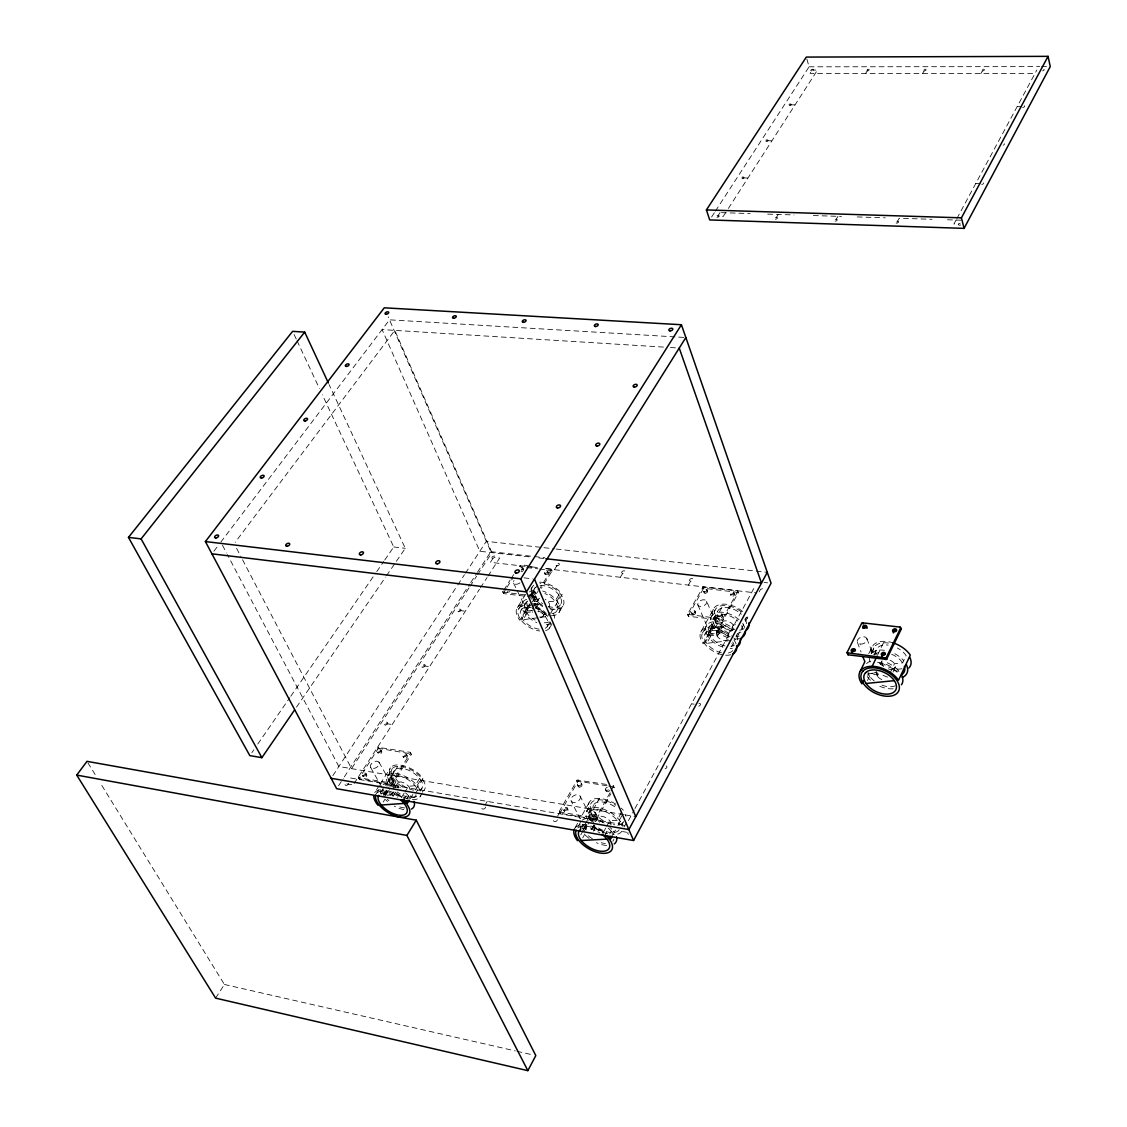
<?xml version="1.0" encoding="UTF-8"?>
<svg xmlns="http://www.w3.org/2000/svg" width="1127" height="1127" viewBox="0 0 1127 1127"><rect width="100%" height="100%" fill="white"/><g stroke="black" fill="none" stroke-linecap="round" stroke-linejoin="round"><path stroke-width="0.75" stroke-dasharray="5 3.75" d="M737.903 591.083L722.548 618.948L687.512 614.356L703.107 586.928L737.551 590.703L738.312 592.774L723.055 620.301L688.555 616.3L687.681 614.807M614.215 787.562L613.102 785.491L614.13 787.759M545.933 568.515L551.258 569.149L552.075 570.966L541.34 588.28M502.769 591.745L503.783 593.619L529.648 596.775M606.439 784.406L577.165 780.067L559.344 811.313L559.894 813.257L596.352 819.498L610.848 793.704M890.006 673.213L894.486 663.733L902.671 662.873L906.122 655.534A17.342 10.439 26.2 0 0 897.346 647.997M893.007 672.072L895.232 667.339M882.075 660.816A7.354 4.409 26.2 0 0 882.469 664.845L881.99 666.198L882.568 664.986M411.256 754.484L410.27 752.315L377.756 747.257L377.855 749.032L358.992 778.701L392.126 784.364L411.256 754.484L410.27 752.315M877.313 676.003L878.187 674.185L877.229 672.777L868.156 673.707M415.68 789.914L423.005 778.151A21.159 10.594 32 0 0 404.973 766.135A21.159 10.594 32 0 0 390.421 767.924L389.759 769.304A21.159 10.594 32 0 0 393.647 780.518L389.956 786.336M880.3 664.536L881.793 661.38M881.793 679.567A7.396 4.409 26.3 0 1 877.75 676.594L878.088 674.045M422.231 791.506A19.244 9.622 32 0 0 424.442 789.703L425.062 788.477A19.244 9.622 32 0 0 412.552 770.629A19.244 9.622 32 0 0 392.041 768.966L386.843 777.447A19.286 9.608 32 0 0 388.998 785.787M392.041 768.966L391.449 770.206A19.244 9.622 32 0 0 405.171 788.618M868.79 672.805L867.607 675.27L878.187 674.185M877.426 655.379L884.174 641.319M867.438 680.525L869.565 676.087M420.202 791.069L422.54 787.111A16.356 8.185 32 0 0 411.904 771.939A16.356 8.185 32 0 0 394.464 770.516L389.364 778.827A16.398 8.157 32 0 0 391.196 785.913M394.464 770.516L393.957 771.572A16.356 8.185 32 0 0 407.678 788.252M871.157 653.364L875.031 646.109A20.399 12.284 26.2 0 1 890.189 643.39M873.862 654.787L877.567 647.757A17.342 10.439 26.2 0 1 888.175 645.053M868.734 653.674L873.326 645.024A22.441 13.51 26.2 0 1 893.021 642.827M412.355 799.606A19.286 9.608 32 0 0 419.92 797.014L420.54 795.789M525.506 594.408L516.603 608.876A20.018 11.284 31.7 0 0 519.716 620.188L531.423 601.381M526.689 599.339A18.159 10.284 31.7 0 0 522.886 601.987L518.195 609.721A18.201 10.256 31.7 0 0 523.365 622.682A18.201 10.256 31.7 0 0 539.734 631.007M522.886 601.987L522.224 603.297A18.159 10.284 31.7 0 0 536.832 622.611M532.043 587.505L531.789 587.998A18.046 10.326 31.7 0 0 543.989 606.185M527.098 601.762A15.44 8.734 31.7 0 0 525.182 603.466L520.589 611.003A15.468 8.72 31.7 0 0 525.745 622.738A15.468 8.72 31.7 0 0 540.721 629.232M525.182 603.466L524.604 604.579A15.44 8.734 31.7 0 0 535.071 620.061M530.197 595.62L534.733 588.153A15.341 8.777 31.7 0 1 535.579 587.209M534.733 588.153L534.17 589.266A15.341 8.777 31.7 0 0 542.65 603.621M545.243 628.288A15.468 8.72 31.7 0 0 547.187 626.612L547.778 625.513A15.468 8.72 31.7 0 0 535.311 608.989M551.864 613.68A15.384 8.762 31.7 0 0 556.639 611.144L557.231 610.045A15.384 8.762 31.7 0 0 544.876 593.535M556.639 611.144L561.133 603.635A15.341 8.777 31.7 0 0 555.315 591.14A15.341 8.777 31.7 0 0 539.481 585.547M545.637 630.669A18.201 10.256 31.7 0 0 549.483 628.091L550.173 626.795A18.201 10.256 31.7 0 0 550.272 621.991M551.314 615.722A18.102 10.298 31.7 0 0 558.922 612.609L559.612 611.313A18.102 10.298 31.7 0 0 542.735 590.999M558.922 612.609L563.514 604.917A18.046 10.326 31.7 0 0 557.626 591.027A18.046 10.326 31.7 0 0 540.002 583.476M759.204 591.844L760.655 589.153A1.902 1.268 -19.3 0 0 763.078 588.012A1.902 1.268 -19.3 0 0 762.091 586.477M747.821 616.906L735.466 639.953A20.934 12.242 29 0 0 733.818 637.882M956.076 220.047L953.949 224.005L958.542 224.146M956.908 218.525L1036.854 70.043M722.069 627.26L721.224 626.077L711.898 627.218L707.897 634.515L708.841 635.839L712.842 628.542L722.168 627.401L722.675 626.147A6.804 4.015 29 0 1 724.407 620.892A6.804 4.015 29 0 1 732.874 624.443L733.395 625.119A6.804 4.015 29 0 1 734.198 628.387M621.512 825.443L623.611 821.569M624.189 826.894L626.288 823.02M727.817 635.121L733.297 624.992L739.073 624.273M628.443 820.625L634.163 810.045M634.98 808.538L754.569 587.04M612.046 833.755L613.468 831.134A20.342 10.481 29.7 0 1 615.821 835.008M619.399 820.202L622.907 813.75M613.116 834.487L617.131 827.105M617.92 825.64L621.132 819.738M604.269 836.347L608.256 829.063M716.561 632.458L722.069 622.358M707.897 634.515L717.237 633.388L721.224 626.077M728.183 639.516A6.832 4.015 29 0 1 717.702 636.938L717.237 633.388M609.763 833.881L611.186 831.261M621.329 812.595L617.117 820.343L609.693 820.794L606.495 826.64M717.279 636.389L722.773 626.288L713.447 627.429L717.11 620.752M709.841 630.472L710.109 629.993A4.719 3.071 -23.6 0 1 717.758 627.922A4.719 3.071 -23.6 0 1 714.617 633.656A4.719 3.071 -23.6 0 1 709.841 630.472L710.7 632.472L709.756 631.148M704.6 643.587L708.305 636.825M603.311 832.473L605.706 828.091M710.489 636.572L706.784 643.334L731.761 640.39M715.631 627.161L719.28 620.484M595.859 826.95L593.535 831.163L592.478 829.81L594.802 825.598M721.379 652.716A16.172 9.467 29 0 1 704.953 634.29L709.39 626.387A16.13 9.481 29 0 1 732.649 630.444M730.127 636.487A16.074 9.495 29 0 1 713.828 618.117L718.223 610.285A16.032 9.509 29 0 1 741.383 614.243M711.137 627.049L723.703 604.142M559.288 811.905L595.76 818.146L610.27 792.351M611.088 790.872L613.595 785.815M591.506 829.204L597.916 817.568M713.335 609.228A20.751 12.312 29 0 0 715.659 620.935L703.149 643.756A20.934 12.242 29 0 1 700.755 632.064L714.279 607.735A20.751 12.312 29 0 1 744.257 612.849M721.759 654.632A19.032 11.129 29 0 1 702.431 632.951L707.009 624.851A18.976 11.157 29 0 1 734.381 629.613M728.028 637.713A18.92 11.171 29 0 1 711.334 616.779L715.856 608.763A18.863 11.185 29 0 1 741.115 611.722M584.772 824.851L599.409 798.465M586.505 829.81A5.086 3.494 -28.6 0 1 585.096 825.837L585.406 825.288A5.086 3.494 -28.6 0 1 586.265 824.246M582.898 830.374L587.547 821.963M580.757 834.882L583.18 830.5M583.997 829.035L588.04 821.738M588.843 820.287L592.084 814.441A22.216 11.608 29.6 0 1 588.984 802.861L589.872 801.452A22.216 11.608 29.6 0 1 616.23 804.424M583.955 831.712L588.604 823.316M590.168 820.498L593.563 814.356M582.687 837.91L584.843 834.022M591.548 821.893L595.789 814.215M580.461 822.33L576.841 828.824A20.399 10.453 29.7 0 1 603.396 833.402M587.97 820.104A20.258 10.523 29.6 0 1 586.477 811.496L591.562 802.551A20.201 10.552 29.6 0 1 615.525 805.256M580.25 828.979L583.138 823.781A17.285 8.917 29.7 0 0 583.532 829.458M590.407 820.259A17.215 8.946 29.6 0 1 589.153 812.947L594.112 804.171A17.173 8.974 29.6 0 1 616.469 807.876M575.164 827.669L579.278 820.273M588.984 802.861L580.095 818.794L571.079 800.917M738.382 592.436L703.6 588.266L688.076 616.032M897.036 222.16L899.233 218.258L931.973 219.286M980.969 73.452L982.406 70.902M557.682 816.033L559.006 813.694M688.358 585.11L690.597 581.152A1.874 1.226 -20.7 0 0 693.147 579.348A1.874 1.226 -20.7 0 0 690.288 579.024A1.874 1.226 -20.7 0 0 690.597 581.152M607.016 785.758L577.996 781.265L559.894 813.257M485.202 804.847L487.258 801.396M620.357 577.278L622.668 573.389A1.86 1.197 -22 0 0 625.203 571.614A1.86 1.197 -22 0 0 622.428 571.304A1.86 1.197 -22 0 0 622.668 573.389M836.234 219.216L837.939 216.328M922.619 73.424L924.112 70.902M549.483 628.091L552.639 622.921M550.582 613.384L562.204 594.394A19.863 11.355 31.7 0 0 539.241 582.166M547.187 626.612L551.145 620.146M543.2 616.06L544.89 613.313M558.879 594.873L554.949 601.269L548.018 601.635A6.508 3.705 31.7 0 0 546.722 600.423M547.454 616.483L549.835 612.595M556.949 600.987L560.866 594.591M533.282 605.241L538.326 604.551L538.875 603.354A6.508 3.705 31.7 0 1 539.72 598.324M535.734 608.721L538.974 603.48L534.156 604.157M419.92 797.014L422.639 792.633M531.366 596.986L535.494 597.282L537.79 593.999M526.985 613.327L522.984 619.751L538.537 617.666M534.128 601.832L536.494 598.028M415.736 792.887L417.835 789.506M554.414 569.684L557.569 564.599M532.324 608.834L538.297 599.226M776.475 217.286L778.236 214.44M865.677 73.396L867.734 70.071M535.635 606.044L537.354 603.269L538.227 604.424M403.466 800.043L406.889 794.549M525.647 603.945L527.464 601.043M531.085 595.239L537.424 585.068M406.833 798.973L408.678 796.014M419.638 778.419L415.088 785.73L408.481 786.237L405.044 791.732M531.211 610.369A4.536 2.789 -26.5 0 1 527.182 610.397A4.536 2.789 -26.5 0 1 526.661 607.523L526.957 607.059A4.536 2.789 -26.5 0 1 529.887 604.861M524.633 611.383L528.957 604.438L529.929 605.706L525.605 612.651L524.633 611.383L533.043 610.228M408.862 798.818L410.693 795.859A19.356 9.565 32 0 1 413.186 799.592M417.103 785.561L421.653 778.264M502.783 592.069L534.48 596.098L538.114 591.266M539.002 589.83L551.512 569.346M521.026 620.019L525.027 613.595M532.169 602.114L534.536 598.296M410.186 798.747L414.764 791.393M409.834 788.942A6.945 3.451 32 0 0 408.594 786.364L408.016 785.702A6.945 3.451 32 0 0 399.62 781.941A6.945 3.451 32 0 0 398.789 786.857L398.028 788.069L397.056 786.9L393.661 787.153M530.873 589.238L532.465 586.688A18.046 10.326 31.7 0 1 534.719 584.674M401.606 797.24L404.184 793.112M393.14 796.141L395.633 792.168M383.166 802.1L385.011 799.17M393.295 786.04L396.943 780.25M395.309 786.914L397.901 782.8M386.955 795.225L392.055 794.845L393.732 792.196M574.671 828.613L575.207 827.753A22.427 11.509 29.7 0 1 604.34 832.754M385.998 794.408A4.902 3.127 -31.2 0 1 385.843 791.182L386.181 790.661A4.902 3.127 -31.2 0 1 386.575 790.168M383.546 795.479L388.561 787.562M359.4 779.011L358.414 776.841L358.724 777.715L391.449 783.068L410.707 752.625M384.434 795.084L389.04 787.801M384.631 796.775L389.632 788.858M391.308 786.195L394.957 780.405M586.477 811.496L587.28 810.228A20.258 10.523 29.6 0 1 606.199 810.243A20.258 10.523 29.6 0 1 622.4 825.936M700.755 632.064L701.684 630.585A20.934 12.242 29 0 1 731.86 635.882M711.334 616.779L712.179 615.441A18.92 11.171 29 0 1 739.481 620.132M702.431 632.951L703.29 631.613A19.032 11.129 29 0 1 728.69 634.726M503.755 590.168L510.052 580.25M510.954 578.841L513.658 574.587M506.122 588.632L503.36 593.365M507.023 587.209L513.32 577.306M376.291 793.76L380.954 786.421M380.602 792.394L383.405 787.984M385.688 785.406L398.662 764.937M589.153 812.947L589.83 811.863A17.215 8.946 29.6 0 1 605.917 811.877A17.215 8.946 29.6 0 1 619.667 825.203M713.828 618.117L714.56 616.962A16.074 9.495 29 0 1 737.748 620.963M704.953 634.29L705.671 633.149A16.172 9.467 29 0 1 728.972 637.248M379.292 785.42L374.657 792.718A21.357 10.495 32 0 1 382.898 789.802M380.222 783.969L390.421 767.924M725.563 212.778L723.154 216.539L717.631 216.356M728.366 208.439L817.469 70.085L812.215 70.085M718.237 215.412L720.054 212.609M811.679 70.902A1.465 0.733 -16.5 0 1 811.341 69.677A1.465 0.733 -16.5 0 1 813.609 69.677A1.465 0.733 -16.5 0 1 811.679 70.902L810.088 73.368L1034.995 73.48M215.609 998.128L224.414 984.477L99.909 782.321M354.132 783.504L479.482 589.308M480.426 587.843L487.033 577.616M487.977 576.151L499.684 558.006L493.64 557.316M469.001 587.9L351.554 768.656L240.643 556.09M469.959 586.434L476.651 576.151M477.609 574.685L491.921 552.639L394.816 330.38L235.219 542.27M711.602 216.99L714.476 212.566M715.434 211.101L809.087 66.817L806.312 57.083M492.837 558.569A1.803 1.113 -24 0 1 492.738 556.541A1.803 1.113 -24 0 1 495.359 556.837A1.803 1.113 -24 0 1 492.837 558.569L490.4 562.317L525.436 566.346M338.579 785.758L343.355 778.391M344.313 776.926L469.776 584.054M470.734 582.574L476.482 573.742M477.439 572.277L490.851 551.667L388.195 316.828M332.845 775.672L456.801 586.406M457.759 584.941L464.465 574.7M465.437 573.234L486.329 541.326L542.172 547.483M619.16 829.726L618.723 830.388A17.215 8.946 29.6 0 1 598.395 827.965M612.806 841.291L613.511 840.221A17.285 8.917 29.7 0 0 613.905 838.995M621.78 831.247L621.259 832.022A20.258 10.523 29.6 0 1 612.524 834.586M296.5 707.136L385.504 577.179M386.491 575.728L405.283 548.3L329.098 384.575M251.828 752.723L253.814 749.821M257.815 744.031L289.794 697.669M290.794 696.218L375.742 573.051M376.742 571.614L383.743 561.471M384.744 560.02L393.732 546.975L322.35 394.774M213.905 551.216L218.849 544.707M220.822 542.101L389.505 319.829L685.85 337.536M377.855 749.032L379.109 748.441L411.355 753.921M530.648 604.199L537.354 603.269M525.605 612.651L534.015 611.51M540.27 617.441L545.454 616.751M708.841 635.839L718.181 634.726M393.999 787.364L398.888 786.984M809.087 66.817L1039.714 66.62M1041.475 66.62L1046.744 66.606M528.802 566.529C527.027 563.866 515.335 565.881 520.787 566.853L537.917 568.825M789.759 104.811L795.07 104.853M1017.216 106.501L1021.611 106.544M766.529 140.734L771.91 140.819M742.51 177.883L747.962 178.024M975.813 183.419L980.321 183.518M721.435 212.651L750.145 213.552M767.698 214.116L794.042 214.947M813.356 215.553L841.446 216.44M857.21 216.933L885.23 217.821M947.469 219.779L962.19 220.244M663.451 347.088L382.109 329.591L479.82 551.272L531.93 557.161M670.466 347.525L679.243 348.074M543.918 547.68L554.385 548.835M556.132 549.032L767.276 572.333M490.851 551.667L532.62 556.372M534.367 556.569L544.806 557.738M764.092 582.448L767.586 582.842M538.889 557.935L544.102 558.527M393.732 546.975L405.283 548.3M530.507 566.726L539.072 567.726M527.14 566.543L537.368 567.726M545.891 568.698L756.781 592.985M539.636 569.022L552.103 570.797M523.985 577.841L532.719 578.869M459.224 610.44L465.338 611.214M423.343 665.803L429.542 666.691M691.527 703.797L694.162 704.164M385.913 723.576L392.182 724.548M608.679 786.026L614.173 787.167M623.654 814.638L338.861 766.501L227.372 554.569M625.386 814.934L635.783 816.695M350.652 777.996L625.992 825.161M346.834 783.885L353.188 784.984M622.541 831.557L626.612 832.261M224.414 984.477L515.278 1050.899M516.983 1051.28L532.381 1054.802M401.719 797.367L401.142 796.69A6.959 3.437 32 0 0 393.788 792.901A6.959 3.437 32 0 0 390.773 795.845M603.424 832.599L602.846 831.909A7.311 3.775 29.7 0 0 595.056 827.922A7.311 3.775 29.7 0 0 591.351 830.909M386.195 791.295L387.265 792.591L386.181 790.661M385.871 791.816L386.941 793.112L385.843 791.182M392.055 794.845L393.027 796.014M538.875 603.354L539.396 604.016A6.508 3.705 31.7 0 0 543.89 607.002M585.35 825.922L586.406 827.274L585.406 825.288M585.054 826.485L586.11 827.824L585.096 825.837M722.675 626.147L723.196 626.823A6.804 4.015 29 0 0 732.635 630.092M526.929 607.707L527.887 608.989L526.957 607.059M526.633 608.171L527.605 609.439L526.661 607.523M882.469 664.845L883.004 665.564A7.354 4.409 26.2 0 0 883.638 666.254M710.01 630.669L710.954 631.993L710.109 629.993M711.898 627.218L712.842 628.542M87.92 762.852L96.218 776.32M370.614 767.459L382.349 788.153M383.194 789.618L385.702 794.056M379.024 762.232L394.013 788.858M222.456 545.214L226.555 553.019M358.316 777.391L358.992 778.701M236.585 548.328L239.826 554.54M362.485 775.418L363.162 776.714M366.078 773.728A1.986 1.296 -29.1 0 1 363.782 776.066A1.986 1.296 -29.1 0 1 362.993 773.939A1.986 1.296 -29.1 0 1 366.078 773.728L366.74 775.024A1.986 1.31 -29.1 0 1 364.458 777.362A1.986 1.31 -29.1 0 1 363.655 775.235A1.986 1.31 -29.1 0 1 366.74 775.024M390.745 783.18L391.421 784.491M388.082 779.799L388.745 781.096M391.675 778.053A2 1.324 -28.8 0 1 389.407 780.419A2 1.324 -28.8 0 1 388.547 778.292A2 1.324 -28.8 0 1 391.675 778.053L392.337 779.363A2 1.324 -28.8 0 1 390.069 781.729A2 1.324 -28.8 0 1 389.209 779.602A2 1.324 -28.8 0 1 392.337 779.363M377.517 752.103L378.179 753.399M392.027 782.575L392.689 783.885M381.067 750.427A1.972 1.282 -28.5 0 1 378.799 752.723A1.972 1.282 -28.5 0 1 377.996 750.638A1.972 1.282 -28.5 0 1 381.067 750.427L381.729 751.723A1.972 1.282 -28.5 0 1 379.461 754.019A1.972 1.282 -28.5 0 1 378.658 751.934A1.972 1.282 -28.5 0 1 381.729 751.723M378.461 747.131L379.109 748.441M582.884 824.316L584.969 828.472M580.222 796.254A5.128 3.466 -28.4 0 1 574.671 802.48A5.128 3.466 -28.4 0 1 572.079 797.043A5.128 3.466 -28.4 0 1 580.222 796.254L594.014 823.837M402.973 756.273L403.635 757.583M406.551 754.583A1.972 1.296 -28.2 0 1 404.283 756.907A1.972 1.296 -28.2 0 1 403.452 754.794A1.972 1.296 -28.2 0 1 406.551 754.583L407.199 755.893A1.972 1.296 -28.2 0 1 404.945 758.203A1.972 1.296 -28.2 0 1 404.1 756.104A1.972 1.296 -28.2 0 1 407.199 755.893M513.56 583.124L526.492 609.651M529.324 594.647L533.099 602.466M294.105 334.522L296.331 339.269M297.077 340.861L319.378 388.421M559.344 811.313L560.387 813.581M563.627 809.834L564.233 811.172M567.332 808.045A2.057 1.451 -26.3 0 1 565.078 810.524A2.057 1.451 -26.3 0 1 564.021 808.242A2.057 1.451 -26.3 0 1 567.332 808.045L567.938 809.383A2.057 1.451 -26.3 0 1 565.684 811.863A2.057 1.451 -26.3 0 1 564.627 809.595A2.057 1.451 -26.3 0 1 567.938 809.383M581.293 783.307L581.884 784.66M596.324 817.624L596.916 818.977M578.137 779.799L578.729 781.152M595 818.258L595.591 819.611M576.841 780.419L577.433 781.772M591.774 814.638L592.365 815.99M577.602 785.082L578.207 786.421M502.853 591.576L503.783 593.619M595.493 812.806L596.084 814.159M607.298 787.294A2.057 1.451 -25 0 0 605.593 789.661L606.171 791.013M697.852 604.861L709.672 632.317M534.254 596.098L534.818 597.409M520.223 565.543L520.787 566.853M531.493 593.281L532.057 594.577M706.685 601.381A4.762 3.043 -23.5 0 1 700.909 606.495A4.762 3.043 -23.5 0 1 699.205 601.494A4.762 3.043 -23.5 0 1 706.685 601.381L718.434 628.866M534.832 591.689L535.381 592.985M535.452 595.549L536.001 596.859M522.942 568.29L523.491 569.586M544.327 572.699L544.876 574.009M551.075 569.107L552.005 571.135M547.637 571.15L548.187 572.46M857.365 642.32L861.084 652.04M866.888 638.572L872.425 653.181M687.583 614.173L688.555 616.3M691.569 612.792L692.077 614.13M695.007 611.158L695.514 612.51M706.981 589.703L707.474 591.041M703.797 586.801L704.29 588.139M702.6 587.364L703.093 588.703M703.572 591.309L704.065 592.647M722.153 614.722A1.916 1.282 -20.4 0 1 719.59 616.61A1.916 1.282 -20.4 0 1 719.195 614.398A1.916 1.282 -20.4 0 1 722.153 614.722L722.646 616.075A1.916 1.282 -20.4 0 1 720.083 617.962A1.916 1.282 -20.4 0 1 719.688 615.751A1.916 1.282 -20.4 0 1 722.646 616.075M723.069 618.498L723.562 619.85M721.843 619.075L722.337 620.428M718.462 615.765L718.97 617.117M730.31 594.112L730.803 595.465M733.973 593.112A1.902 1.268 -20 0 1 731.409 594.957A1.902 1.268 -20 0 1 731.043 592.774A1.902 1.268 -20 0 1 733.973 593.112L734.452 594.464A1.902 1.268 -20 0 1 731.902 596.31A1.902 1.268 -20 0 1 731.536 594.126A1.902 1.268 -20 0 1 734.452 594.464M737.354 590.661L738.312 592.774M348.68 783.378A2 1.31 -29.5 0 1 346.088 785.392A2 1.31 -29.5 0 1 345.552 783.237M698.839 703.304A2 1.381 -21.8 0 1 698.74 706.178M666.198 765.909A2.043 1.451 -23.4 0 1 665.127 768.797M628.472 834.276A2.099 1.507 -25.3 0 1 627.964 832.501M731.817 643.714A1.958 1.324 -20.5 0 1 731.338 646.165M557.372 819.85A2.071 1.451 -26.7 0 1 555.386 821.513A2.071 1.451 -26.7 0 1 553.512 820.611A2.071 1.451 -26.7 0 1 554.85 818.639M485.526 807.017A2.043 1.409 -27.8 0 1 483.159 809.101A2.043 1.409 -27.8 0 1 481.919 807.242M415.919 794.648A2.015 1.352 -28.7 0 1 414.764 796.704A2.015 1.352 -28.7 0 1 412.397 796.592A2.015 1.352 -28.7 0 1 413.158 794.521M1004.227 143.735A1.606 0.859 -13.8 0 1 1003.143 145.172M1024.232 105.783A1.578 0.831 -13.6 0 1 1024.373 106.797A1.578 0.831 -13.6 0 1 1022.612 107.445M1043.757 69.296A1.55 0.803 -13.4 0 1 1044.011 70.156A1.55 0.803 -13.4 0 1 1042.574 70.874M983.265 182.898A1.634 0.902 -14.1 0 1 983.167 183.842A1.634 0.902 -14.1 0 1 981.73 184.49M960.767 224.935A1.648 0.93 -14.4 0 1 958.443 224.541A1.648 0.93 -14.4 0 1 960.598 223.216M377.221 792.732A19.413 9.537 32 0 1 400.367 797.888M393.887 791.717A4.902 3.127 -31.2 0 1 387.294 795.056M387.899 790.647A21.357 10.495 32 0 1 401.142 797.254M380.588 793.788A16.496 8.1 32 0 1 397.253 797.507M403.804 809.595A19.356 9.565 32 0 1 394.239 806.101M387.519 801.466A19.356 9.565 32 0 1 385.617 799.677M381.447 794.141A19.356 9.565 32 0 1 380.109 789.083M383.11 784.603A19.356 9.565 32 0 1 400.324 787.505M407.861 798.832A19.286 9.608 32 0 1 396.028 792.929M387.434 776.207A19.286 9.608 32 0 1 404.354 776.038A19.286 9.608 32 0 1 420.343 791.098M416.68 796.31A16.398 8.157 32 0 1 397.169 791.985M389.872 777.771A16.398 8.157 32 0 1 404.241 777.63A16.398 8.157 32 0 1 417.835 790.421M422.005 788.153A16.356 8.185 32 0 1 417.3 790.379M413.736 790.168A16.356 8.185 32 0 1 409.735 789.097M404.692 807.918A16.454 8.128 32 0 1 396.746 805.749M388.97 800.776A16.454 8.128 32 0 1 387.35 799.254M383.814 794.549A16.454 8.128 32 0 1 382.898 789.041M386.547 785.984A16.454 8.128 32 0 1 391.647 785.942M393.633 786.378A16.454 8.128 32 0 1 395.69 787.026M405.621 792.901A16.454 8.128 32 0 1 409.862 797.606M594.239 825.344A5.086 3.494 -28.6 0 1 589.66 829.838M581.715 828.937A17.328 8.889 29.7 0 1 595.605 830.599M597.817 831.698A17.328 8.889 29.7 0 1 599.958 832.966M621.202 808.186A22.216 11.608 29.6 0 1 623.316 810.243M606.622 845.475A20.342 10.481 29.7 0 1 596.465 842.728M589.069 838.361A20.342 10.481 29.7 0 1 584.983 834.755M580.94 829.021A20.342 10.481 29.7 0 1 580.025 823.795M582.405 820.019A20.342 10.481 29.7 0 1 602.79 822.414M609.862 827.331A20.342 10.481 29.7 0 1 611.806 829.204M607.594 833.741A20.258 10.523 29.6 0 1 592.872 825.781M608.538 789.802A2.057 1.451 -25 0 1 605.593 789.661M609.792 790.421A2.057 1.451 -25.1 0 1 607.326 791.689A2.057 1.451 -25.1 0 1 606.143 790.112A2.057 1.451 -25.1 0 1 608.397 788.562M610.834 824.175A7.283 3.79 29.6 0 0 609.806 820.935L609.228 820.231A7.283 3.79 29.6 0 0 600.254 816.272A7.283 3.79 29.6 0 0 598.775 821.315L599.353 822.006A7.283 3.79 29.6 0 0 600.029 822.682A17.285 8.917 29.7 0 0 597.662 821.865M624.273 825.302A20.201 10.552 29.6 0 1 622.78 826.091M604.044 822.921A20.201 10.552 29.6 0 1 590.759 803.819M624.95 814.398A20.201 10.552 29.6 0 1 625.95 816.314M622.907 822.64A17.173 8.974 29.6 0 1 613.44 824.626M611.299 824.147A17.173 8.974 29.6 0 1 593.422 805.256M605.382 843.461A17.285 8.917 29.7 0 1 601.17 842.728M592.436 838.798A17.285 8.917 29.7 0 1 586.97 834.346M591.196 820.456A17.285 8.917 29.7 0 1 595.436 821.174M608.115 828.035A17.285 8.917 29.7 0 1 612.327 832.923M518.871 608.411A18.201 10.256 31.7 0 1 530.831 605.791M535.508 607.34A18.201 10.256 31.7 0 1 548.708 618.329M520.012 582.87A4.578 2.761 -26.4 0 1 514.659 584.054A4.578 2.761 -26.4 0 1 514.039 580.546M533.719 604.734A4.536 2.789 -26.5 0 1 534.621 605.579M517.335 607.439A20.018 11.284 31.7 0 1 528 604.1M535.635 606.241A20.018 11.284 31.7 0 1 545.186 612.37M521.209 567.881A1.817 1.141 -23.7 0 1 523.013 568.586A1.817 1.141 -23.7 0 1 521.364 570.248M521.322 569.346A1.817 1.141 -23.7 0 1 523.379 570.544M522.773 571.15A1.817 1.141 -23.7 0 1 521.04 571.628M521.167 609.89A15.468 8.72 31.7 0 1 531.324 607.664M533.226 598.479A19.863 11.355 31.7 0 1 529.803 590.576M551.131 623.583A18.159 10.284 31.7 0 1 543.693 624.555M532.578 598.944A18.159 10.284 31.7 0 1 539.509 600.874M548.159 606.439A18.159 10.284 31.7 0 1 554.118 620.329M546.961 615.173A18.102 10.298 31.7 0 1 537.847 611.243M529.465 591.929A18.102 10.298 31.7 0 1 538.171 589.97M546.468 613.327A15.384 8.762 31.7 0 1 535.297 607.368M530.775 594.507A15.384 8.762 31.7 0 1 537.185 591.802M509.841 591.576A1.845 1.155 -24.2 0 1 507.235 591.548M539.608 617.033A6.537 3.691 31.7 0 0 542.608 611.933L542.087 611.271A6.537 3.691 31.7 0 0 535.142 607.791M532.507 612.299A6.537 3.691 31.7 0 1 532.183 611.651M548.553 602.297A6.508 3.705 31.7 0 1 548.257 607.115M545.186 599.395A6.508 3.705 31.7 0 1 545.975 599.874M562.824 606.213A18.046 10.326 31.7 0 1 550.864 608.805M560.542 604.748A15.341 8.777 31.7 0 1 548.44 606.411M549.187 621.822A15.44 8.734 31.7 0 1 540.96 622.315M533.423 600.874A15.44 8.734 31.7 0 1 541.27 603.48M730.69 654.759A19.032 11.129 29 0 1 724.182 655.069M736.058 643.968A19.032 11.129 29 0 0 733.987 640.122L737.65 633.318A18.976 11.157 29 0 1 739.706 637.149M732.761 650.589A16.172 9.467 29 0 1 727.281 653.153M732.775 642.024A16.172 9.467 29 0 1 733.973 645.236M732.339 648.335A18.976 11.157 29 0 1 730.155 648.434M722.942 647.152A18.976 11.157 29 0 1 706.15 626.189M739.397 638.488A18.92 11.171 29 0 1 735.227 638.981M744.792 627.654A18.92 11.171 29 0 0 742.735 623.823L746.356 617.089A18.863 11.185 29 0 1 747.539 619.005M739.199 636.022A16.074 9.495 29 0 1 736.001 636.896M741.524 625.724A16.074 9.495 29 0 1 742.707 628.936M733.987 628.922A6.804 4.015 29 0 1 733.198 629.782M717.181 636.262A6.832 4.015 29 0 1 718.899 631.007A6.832 4.015 29 0 1 727.394 634.571L727.915 635.262A6.832 4.015 29 0 1 728.62 636.628M741.002 632.148A18.863 11.185 29 0 1 738.833 632.275M731.648 631.021A18.863 11.185 29 0 1 714.997 610.101M744.059 628.542A16.032 9.509 29 0 1 739.608 630.176M733.733 629.782A16.032 9.509 29 0 1 717.505 611.426M745.144 619.005A16.032 9.509 29 0 1 746.285 625.147M734.128 645.489A16.13 9.481 29 0 1 730.93 646.349M725.041 645.94A16.13 9.481 29 0 1 708.658 627.528M736.438 635.205A16.13 9.481 29 0 1 737.621 641.362M876.44 671.777A5.072 3.466 -20.4 0 1 870.565 673.129M871.143 652.378A22.441 13.51 26.2 0 1 872.157 646.588M893.204 688.766A20.54 12.242 26.3 0 1 877.398 685.146M870.467 680.243A20.54 12.242 26.3 0 1 867.1 676.341M866.55 663.662A20.54 12.242 26.3 0 1 871.72 660.859M887.273 662.789A20.54 12.242 26.3 0 1 900.332 672.974M887.597 677.116A20.455 12.27 26.2 0 1 879.793 673.397M869.988 662.042A20.455 12.27 26.2 0 1 869.452 658.182M871.509 653.392A20.455 12.27 26.2 0 1 886.695 650.702M894.824 653.716A20.455 12.27 26.2 0 1 903.657 660.605M891.781 669.452A7.354 4.409 26.2 0 0 894.584 663.873L894.049 663.155A7.354 4.409 26.2 0 0 889.034 659.802M877.215 675.876A7.396 4.409 26.3 0 1 876.82 671.847M874.059 655.041A17.398 10.425 26.2 0 1 878.44 652.646M891.626 654.252A17.398 10.425 26.2 0 1 903.685 664.606M899.022 671.213A20.399 12.284 26.2 0 1 893.753 670.551M891.048 669.804A20.399 12.284 26.2 0 1 888.358 668.804M883.258 666.113A20.399 12.284 26.2 0 1 877.031 660.788M873.031 652.801A20.399 12.284 26.2 0 1 873.96 647.532M901.966 668.691A17.342 10.439 26.2 0 1 880.821 661.845M876.257 655.111A17.342 10.439 26.2 0 1 876.665 648.955M895.43 685.794A17.454 10.411 26.3 0 1 880.567 684.652M874.228 680.933A17.454 10.411 26.3 0 1 867.832 672.664M877.524 662.507A17.454 10.411 26.3 0 1 898.839 674.96M385.434 724.999A1.944 1.254 -27.9 0 0 387.674 722.745A1.944 1.254 -27.9 0 0 384.645 722.971A1.944 1.254 -27.9 0 0 385.434 724.999M422.893 667.17A1.888 1.212 -26.5 0 0 425.062 665A1.888 1.212 -26.5 0 0 422.076 665.24A1.888 1.212 -26.5 0 0 422.893 667.17M458.802 611.75A1.845 1.155 -25.2 0 0 460.901 609.651A1.845 1.155 -25.2 0 0 457.971 609.918A1.845 1.155 -25.2 0 0 458.802 611.75M556.78 565.867A1.831 1.155 -23.1 0 0 559.316 564.12A1.831 1.155 -23.1 0 0 556.611 563.81A1.831 1.155 -23.1 0 0 556.78 565.867M717.026 217.286A1.564 0.845 -18.1 0 0 719.125 215.919A1.564 0.845 -18.1 0 0 716.744 215.849A1.564 0.845 -18.1 0 0 717.026 217.286M789.21 105.656A1.479 0.761 -16.8 0 0 791.182 104.402A1.479 0.761 -16.8 0 0 788.872 104.388A1.479 0.761 -16.8 0 0 789.21 105.656M741.918 178.799A1.536 0.817 -17.6 0 0 743.975 177.46A1.536 0.817 -17.6 0 0 741.622 177.404A1.536 0.817 -17.6 0 0 741.918 178.799M765.966 141.608A1.507 0.789 -17.2 0 0 767.98 140.311A1.507 0.789 -17.2 0 0 765.642 140.283A1.507 0.789 -17.2 0 0 765.966 141.608M835.093 221.146A1.606 0.888 -16.4 0 0 837.206 219.737A1.606 0.888 -16.4 0 0 834.698 219.652A1.606 0.888 -16.4 0 0 835.093 221.146M896.12 223.09A1.634 0.916 -15.4 0 0 898.613 221.949A1.634 0.916 -15.4 0 0 896.374 221.441A1.634 0.916 -15.4 0 0 896.12 223.09M923.76 70.874A1.507 0.775 -15 0 0 926.07 69.846A1.507 0.775 -15 0 0 923.971 69.48A1.507 0.775 -15 0 0 923.76 70.874M866.888 70.874A1.479 0.747 -15.7 0 0 869.156 69.86A1.479 0.747 -15.7 0 0 867.142 69.494A1.479 0.747 -15.7 0 0 866.888 70.874M982.054 70.874A1.521 0.789 -14.2 0 0 984.378 69.832A1.521 0.789 -14.2 0 0 982.223 69.451A1.521 0.789 -14.2 0 0 982.054 70.874M775.291 219.187A1.578 0.873 -17.3 0 0 777.405 217.807A1.578 0.873 -17.3 0 0 774.953 217.722A1.578 0.873 -17.3 0 0 775.291 219.187M373.572 768.501A4.945 3.099 -30.9 0 0 379.221 762.627A4.945 3.099 -30.9 0 0 371.671 763.43A4.945 3.099 -30.9 0 0 373.572 768.501M592.788 815.3A2.071 1.465 -25.8 0 0 595.605 813.173A2.071 1.465 -25.8 0 0 592.506 812.694A2.071 1.465 -25.8 0 0 592.788 815.3M593.38 816.652A2.071 1.465 -25.8 0 0 596.197 814.525A2.071 1.465 -25.8 0 0 593.112 814.046A2.071 1.465 -25.8 0 0 593.38 816.652M578.588 785.73A2.043 1.423 -25.6 0 0 581.391 783.674A2.043 1.423 -25.6 0 0 578.376 783.18A2.043 1.423 -25.6 0 0 578.588 785.73M579.179 787.069A2.043 1.423 -25.6 0 0 581.983 785.026A2.043 1.423 -25.6 0 0 578.968 784.533A2.043 1.423 -25.6 0 0 579.179 787.069M532.367 593.774A1.845 1.169 -23.8 0 0 534.916 591.985A1.845 1.169 -23.8 0 0 532.198 591.689A1.845 1.169 -23.8 0 0 532.367 593.774M532.93 595.084A1.845 1.169 -23.8 0 0 535.466 593.281A1.845 1.169 -23.8 0 0 532.747 592.985A1.845 1.169 -23.8 0 0 532.93 595.084M545.186 573.206A1.831 1.155 -23.3 0 0 547.722 571.445A1.831 1.155 -23.3 0 0 545.031 571.135A1.831 1.155 -23.3 0 0 545.186 573.206M545.736 574.502A1.831 1.155 -23.3 0 0 548.271 572.741A1.831 1.155 -23.3 0 0 545.581 572.431A1.831 1.155 -23.3 0 0 545.736 574.502M704.53 591.83A1.888 1.254 -20.5 0 0 707.094 589.999A1.888 1.254 -20.5 0 0 704.206 589.675A1.888 1.254 -20.5 0 0 704.53 591.83M705.037 593.182A1.888 1.254 -20.5 0 0 707.587 591.351A1.888 1.254 -20.5 0 0 704.699 591.013A1.888 1.254 -20.5 0 0 705.037 593.182M692.542 613.327A1.916 1.268 -21 0 0 695.12 611.468A1.916 1.268 -21 0 0 692.217 611.13A1.916 1.268 -21 0 0 692.542 613.327M693.049 614.68A1.916 1.268 -21 0 0 695.627 612.82A1.916 1.268 -21 0 0 692.725 612.468A1.916 1.268 -21 0 0 693.049 614.68M860.239 644.109A5.114 3.437 -20.5 0 0 867.029 639.051A5.114 3.437 -20.5 0 0 859.112 638.206A5.114 3.437 -20.5 0 0 860.239 644.109"/><path stroke-width="1.5" d="M847.039 652.519L848.082 654.801L886.54 659.422L901.121 629.373L900.093 627.091L861.944 622.78L846.969 652.716L886.076 657.985L900.684 627.936L900.093 627.091M378.742 795.324L378.235 796.38A16.496 8.1 32 0 0 389.069 811.482A16.496 8.1 32 0 0 406.537 813.116L407.058 812.074A16.496 8.1 32 0 0 401.001 800.297M863.409 680.764L861.901 683.878A22.653 13.454 26.3 0 1 860.112 671.495L864.86 661.69L862.958 656.9M872.171 666.311L876.679 656.942M527.845 1070.65L535.804 1055.576L416.257 820.188L86.99 761.345L76.735 775.094L215.609 998.128L527.845 1070.65L406.889 835.431L76.735 775.094M964.078 228.372L1050.265 66.606L1048.068 56.35L806.312 57.083L706.418 209.932L709.7 219.934L964.078 228.372L961.43 217.835L1048.068 56.35M633.585 840.517L771.065 583.237L681.412 324.731L384.265 307.812L205.41 541.566L336.663 788.703L633.585 840.517L520.801 578.841L681.412 324.731M767.276 572.333L628.866 829.571L331.127 778.292M609.2 838.995L610.623 836.375M612.327 835.966L610.721 838.911A22.427 11.509 29.7 0 0 608.89 836.783M406.889 835.431L416.257 820.188M406.1 803.255L407.932 800.297M409.27 800.226L407.453 803.157A21.357 10.495 32 0 0 403.48 799.128M685.85 337.536L526.422 591.9L211.932 553.822M328.366 382.983L304.699 332.113L292.611 331.352L128.478 537.382L249.828 755.625L261.887 757.668L294.527 710.024M860.112 671.495L861.282 669.945A22.653 13.454 26.3 0 1 879.609 667.452A22.653 13.454 26.3 0 1 898.529 680.243L910.292 655.097A22.441 13.51 26.2 0 0 893.021 642.827M908.94 667.973L910.024 666.564A20.399 12.284 26.2 0 0 909.799 657.309M901.375 684.793L901.783 684.272A20.54 12.242 26.3 0 0 901.53 675.017M128.478 537.382L141.1 538.889L304.699 332.113M866.029 683.469L894.331 680.666M381.306 805.03L404.072 803.41M581.264 840.503L606.904 839.122M706.418 209.932L961.43 217.835M545.834 558.724L761.5 583.068L679.243 348.074M205.41 541.566L520.801 578.841M141.1 538.889L261.887 757.668M534.466 579.081L635.783 816.695M847.603 653.378L848.082 654.801M862.704 622.653L863.169 624.076M886.611 657.492L887.062 658.929M885.301 658.126L885.766 659.563M900.684 627.936L901.121 629.373M375.7 795A19.413 9.537 32 0 0 388.449 812.764A19.413 9.537 32 0 0 408.988 814.68L409.608 813.469A19.413 9.537 32 0 0 402.494 799.592M377.996 805.27A21.357 10.495 32 0 1 373.741 795.634M411.355 809.073A19.356 9.565 32 0 0 413.553 807.284L414.172 806.073A19.356 9.565 32 0 0 413.961 801.382M576.122 830.12A20.399 10.453 29.7 0 0 588.364 848.546A20.399 10.453 29.7 0 0 611.13 850.772L611.961 849.533A20.399 10.453 29.7 0 0 605.579 835.177M577.531 840.714A22.427 11.509 29.7 0 1 574.333 829.148M580.461 829.613A17.328 8.889 29.7 0 0 579.489 830.5L578.813 831.571A17.328 8.889 29.7 0 0 589.21 847.236A17.328 8.889 29.7 0 0 608.566 849.138L609.27 848.067A17.328 8.889 29.7 0 0 601.987 834.36M614.187 843.954A20.342 10.481 29.7 0 0 615.37 842.926L616.201 841.686A20.342 10.481 29.7 0 0 616.483 836.854M732.451 654.125A19.032 11.129 29 0 0 735.156 652.124L736.044 650.8A19.032 11.129 29 0 0 736.593 645.827M741.157 637.854A18.92 11.171 29 0 0 743.862 635.825L744.736 634.501A18.92 11.171 29 0 0 745.468 631.317M746.257 630.232A18.863 11.185 29 0 0 747.455 629.105L748.328 627.767A18.863 11.185 29 0 0 748.906 622.794M737.593 646.433A18.976 11.157 29 0 0 738.791 645.306L739.678 643.982A18.976 11.157 29 0 0 740.228 639.009M863.127 628.303A2.043 1.409 -17.2 0 1 865.564 626.668A2.043 1.409 -17.2 0 1 866.959 628.359M882.202 656.534A2.071 1.451 -16.9 0 1 881.92 656.252M881.723 655.52A2.071 1.451 -16.9 0 1 885.287 654.167M851.646 652.11A2.057 1.423 -17.6 0 1 855.463 650.688M902.333 677.412A20.455 12.27 26.2 0 0 905.516 675.312L906.601 673.918A20.455 12.27 26.2 0 0 906.376 664.662M901.741 674.664A17.398 10.425 26.2 0 0 902.966 673.664L903.896 672.481A17.398 10.425 26.2 0 0 904.375 666.339M893.472 632.895A2.057 1.423 -16.5 0 1 893.204 632.613M893.147 631.514A2.057 1.423 -16.5 0 1 896.571 630.585M863 671.044L861.93 672.453A20.596 12.228 26.3 0 0 872.622 691.837A20.596 12.228 26.3 0 0 897.233 693.105L898.318 691.71A20.596 12.228 26.3 0 0 887.71 672.199A20.596 12.228 26.3 0 0 863 671.044M865.564 672.706L864.663 673.904A17.511 10.397 26.3 0 0 873.735 690.372A17.511 10.397 26.3 0 0 894.655 691.443L895.585 690.259A17.511 10.397 26.3 0 0 886.569 673.692A17.511 10.397 26.3 0 0 865.564 672.706M596.831 446.024A2.184 1.31 -21.3 0 0 599.832 443.996A2.184 1.31 -21.3 0 0 596.577 443.714A2.184 1.31 -21.3 0 0 596.831 446.024M595.408 326.506A2.043 1.155 -20.4 0 0 598.212 324.661A2.043 1.155 -20.4 0 0 595.183 324.491A2.043 1.155 -20.4 0 0 595.408 326.506M360.823 554.893A2.24 1.338 -25.9 0 0 363.429 552.413A2.24 1.338 -25.9 0 0 359.936 552.751A2.24 1.338 -25.9 0 0 360.823 554.893M215.947 537.931A2.169 1.226 -27.3 0 0 218.568 535.564A2.169 1.226 -27.3 0 0 215.257 535.903A2.169 1.226 -27.3 0 0 215.947 537.931M437.29 563.824A2.268 1.381 -24.9 0 0 439.868 561.316A2.268 1.381 -24.9 0 0 436.276 561.655A2.268 1.381 -24.9 0 0 437.29 563.824M261.563 478.073A2.113 1.183 -26.1 0 0 264.084 475.805A2.113 1.183 -26.1 0 0 260.844 476.157A2.113 1.183 -26.1 0 0 261.563 478.073M305.093 420.949A2.057 1.127 -25 0 0 307.53 418.779A2.057 1.127 -25 0 0 304.346 419.145A2.057 1.127 -25 0 0 305.093 420.949M346.214 366.416A2 1.085 -24 0 0 349.074 364.599A2 1.085 -24 0 0 346.271 364.401A2 1.085 -24 0 0 346.214 366.416M385.969 314.264A1.958 1.042 -23.1 0 0 388.745 312.517A1.958 1.042 -23.1 0 0 385.983 312.348A1.958 1.042 -23.1 0 0 385.969 314.264M287.089 546.257A2.198 1.282 -26.7 0 0 289.709 543.848A2.198 1.282 -26.7 0 0 286.314 544.186A2.198 1.282 -26.7 0 0 287.089 546.257M523.294 322.294A2.015 1.113 -21.4 0 0 526.084 320.477A2.015 1.113 -21.4 0 0 523.153 320.307A2.015 1.113 -21.4 0 0 523.294 322.294M516.096 573.108A2.296 1.437 -23.8 0 0 519.293 570.91A2.296 1.437 -23.8 0 0 515.941 570.516A2.296 1.437 -23.8 0 0 516.096 573.108M669.987 330.873A2.071 1.197 -19.3 0 0 672.805 328.999A2.071 1.197 -19.3 0 0 669.663 328.816A2.071 1.197 -19.3 0 0 669.987 330.873M557.485 507.967A2.24 1.381 -22.4 0 0 560.57 505.84A2.24 1.381 -22.4 0 0 557.273 505.516A2.24 1.381 -22.4 0 0 557.485 507.967M634.29 387.068A2.127 1.254 -20.2 0 0 637.192 385.11A2.127 1.254 -20.2 0 0 633.994 384.885A2.127 1.254 -20.2 0 0 634.29 387.068M453.519 318.208A1.986 1.071 -22.3 0 0 456.294 316.433A1.986 1.071 -22.3 0 0 453.448 316.264A1.986 1.071 -22.3 0 0 453.519 318.208M882.61 655.407A2.071 1.451 -16.9 0 0 885.287 653.35A2.071 1.451 -16.9 0 0 881.99 652.984A2.071 1.451 -16.9 0 0 882.61 655.407M863.93 628.162A2.043 1.409 -17.2 0 0 866.607 626.175A2.043 1.409 -17.2 0 0 863.395 625.795A2.043 1.409 -17.2 0 0 863.93 628.162M852.435 651.617A2.057 1.423 -17.6 0 0 855.139 649.603A2.057 1.423 -17.6 0 0 851.899 649.208A2.057 1.423 -17.6 0 0 852.435 651.617M893.88 631.768A2.057 1.423 -16.5 0 0 896.557 629.768A2.057 1.423 -16.5 0 0 893.302 629.373A2.057 1.423 -16.5 0 0 893.88 631.768"/></g></svg>
